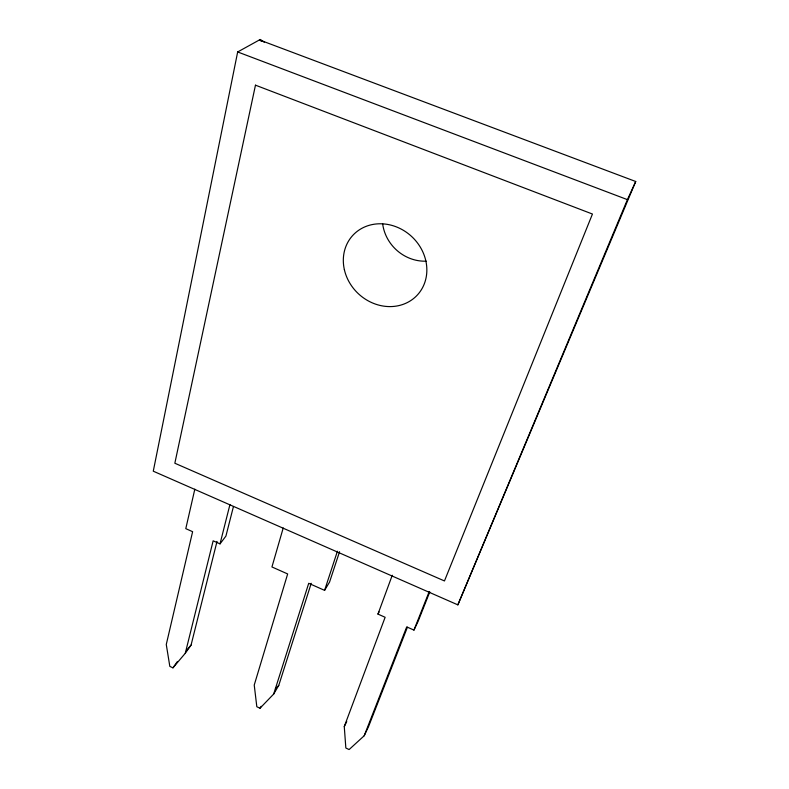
<?xml version="1.0" encoding="UTF-8"?>
<svg xmlns="http://www.w3.org/2000/svg" width="789" height="789" viewBox="0 0 789 789"><rect width="100%" height="100%" fill="white"/><g stroke="black" fill="none" stroke-linecap="round" stroke-linejoin="round"><path stroke-width="1.18" d="M264.226 42.231L260.311 39.45L237.667 51.956L153.273 471.191L457.857 604.867L635.727 181.5L259.453 39.923L261.455 41.284M194.824 489.17L185.79 528.65L192.615 531.687L166.272 644.485L169.822 666.38L172.949 667.839L185.297 653.253L191.066 645.086L217.014 541.432M185.297 653.253L213.148 540.82L220.023 543.868L225.91 536.106L233.465 506.489M220.023 543.868L229.944 504.575M283.231 527.959L271.939 566.956L287.66 573.948L254.236 685.049L256.819 706.737L260.015 708.216L273.704 694.024L278.764 685.404L311.221 583.298M273.704 694.024L308.716 583.308L324.585 590.359L329.565 582.055L339.566 551.708M324.585 590.359L337.426 551.205M407.4 627.275L368.522 726.669L364.202 735.752L349.123 749.55L345.848 748.031L344.27 726.57L385.131 617.284L377.961 614.089L392.261 575.25M364.202 735.752L406.72 626.88L413.949 630.095L418.131 621.308L429.798 591.908M413.949 630.095L429.246 591.484M457.857 604.867L627.413 199.637L635.727 181.5M344.27 726.57L346.766 721.58M377.961 614.089L379.085 611.939M260.015 708.216L261.159 706.303M172.949 667.839L177.466 661.468M186.451 650.55L191.066 645.086M275.361 688.955L278.764 685.404M237.667 51.956L627.413 199.637M426.188 261.159A40.535 37.122 44.8 0 1 382.665 223.82M255.468 85.173L174.842 463.232L444.463 580.951L592.45 214.036L255.468 85.173M344.349 269.572A43.947 39.095 42.9 0 0 413.436 298.656A43.947 39.095 42.9 0 0 397.478 227.331A43.947 39.095 42.9 0 0 344.349 269.572"/></g></svg>
